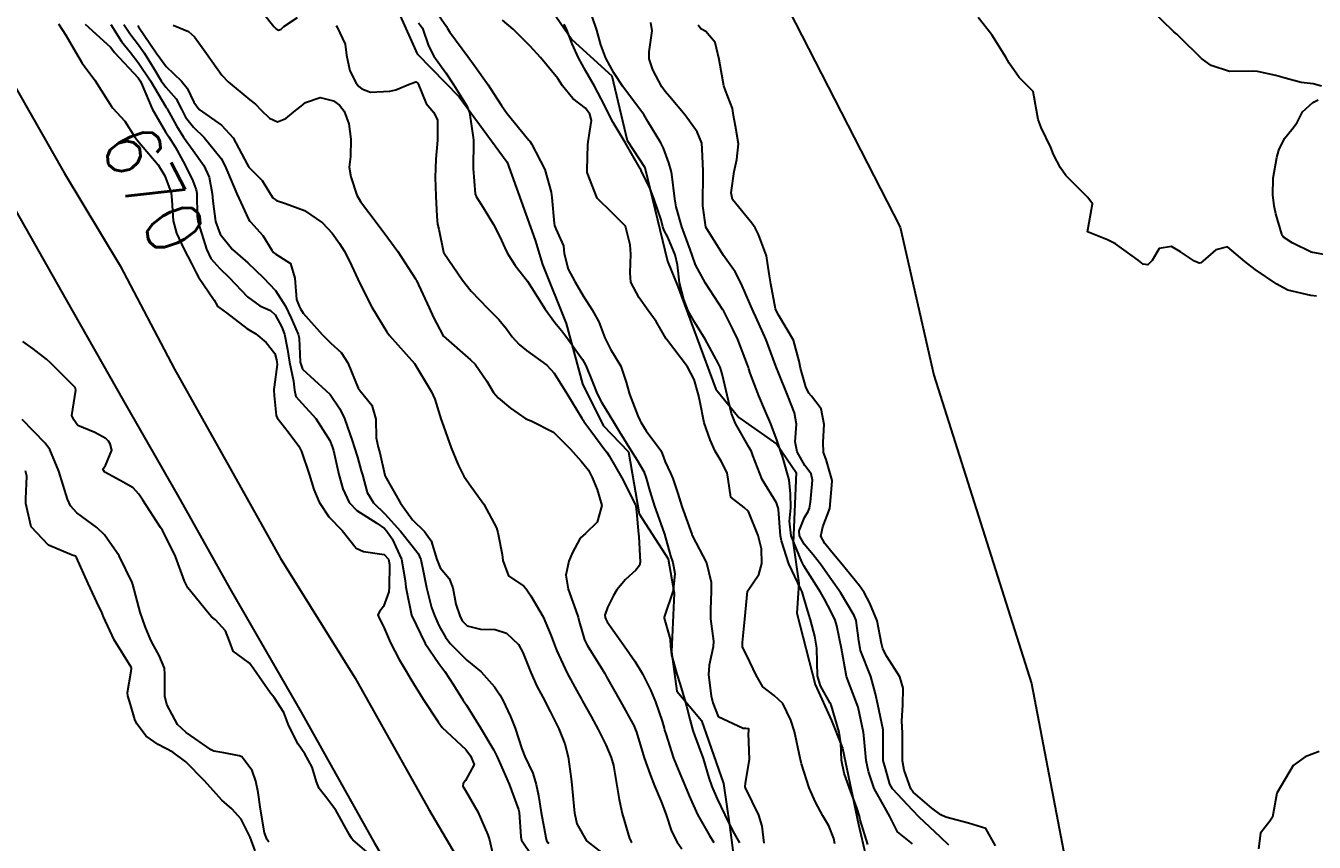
# Model space of a CAD drawing. Header units: metres. Extents: x 292545 to 299085, y 7450245 to 7463078.
# Drawn here: x 295220.8 to 295312.9, y 7462414.6 to 7462473 of the extents above; entities that cross this region are included whole.
import ezdxf
from ezdxf.enums import TextEntityAlignment as Align

# ---------------------------------------------------------------- set-up
doc = ezdxf.new("R2010")
doc.units = ezdxf.units.M
for name, color, linetype in [('Cotas', 45, 'Continuous'), ('Curvas de Nivel 1m', 11, 'Continuous'), ('Curvas de Nivel 5m', 15, 'Continuous'), ('Hidrografia', 140, 'Continuous'), ('Linha Férrea', 20, 'Continuous')]:
    doc.layers.add(name, color=color, linetype=linetype)
doc.styles.add('Style-STANDARD', font='STANDARD.shx')

msp = doc.modelspace()

# ---------------------------------------------------------------- linework, layer by layer
at = {"layer": 'Curvas de Nivel 1m', "flags": 128}
for points, elevation in [([(295249.546, 7462474.773), (295250.864, 7462472.896), (295250.947, 7462472.759), (295251.117, 7462472.5), (295252.404, 7462470.744), (295252.834, 7462470.135), (295253.841, 7462468.725), (295254.227, 7462468.138), (295254.798, 7462467.239), (295255.19, 7462466.706), (295256.764, 7462464.777), (295256.827, 7462464.689), (295256.932, 7462464.517), (295257.885, 7462462.679), (295258.36, 7462461.04), (295258.407, 7462460.673), (295258.569, 7462458.797), (295258.587, 7462458.671), (295258.691, 7462458.437), (295259.23, 7462457.213), (295259.282, 7462456.661), (295259.553, 7462455.548), (295260.03, 7462454.649), (295260.638, 7462453.623), (295261.284, 7462452.633), (295261.753, 7462451.772), (295262.19, 7462450.626), (295262.591, 7462449.83), (295263.34, 7462448.612), (295263.699, 7462447.471), (295263.937, 7462446.606), (295264.537, 7462445.05), (295264.689, 7462444.752), (295264.766, 7462444.597), (295265.131, 7462443.984), (295266.183, 7462442.575), (295266.289, 7462442.362), (295266.495, 7462441.773), (295266.875, 7462440.962), (295267.048, 7462440.572), (295267.411, 7462439.504), (295267.686, 7462438.562), (295268.393, 7462436.591), (295268.41, 7462436.55), (295268.432, 7462436.504), (295269.461, 7462434.54), (295269.78, 7462433.149), (295269.797, 7462432.536), (295269.735, 7462431.17), (295269.737, 7462430.536), (295269.945, 7462428.935), (295269.938, 7462428.534), (295269.636, 7462427.224), (295269.589, 7462426.537), (295269.796, 7462425.037), (295269.906, 7462424.534), (295270.283, 7462423.548), (295272.081, 7462422.705), (295272.275, 7462422.714), (295272.452, 7462422.684), (295272.445, 7462422.507), (295272.436, 7462422.342), (295272.51, 7462420.506), (295272.225, 7462418.756), (295272.192, 7462418.541), (295272.2, 7462418.51), (295272.222, 7462418.45), (295273.169, 7462416.495), (295273.401, 7462415.707), (295273.545, 7462414.489)], 662), ([(295284.174, 7462414.439), (295283.105, 7462415.299), (295282.558, 7462416.385), (295282.202, 7462417.029), (295281.44, 7462418.398), (295281.031, 7462419.606), (295280.877, 7462420.404), (295280.727, 7462421.944), (295280.67, 7462422.406), (295280.291, 7462424.207), (295280.231, 7462424.411), (295280.18, 7462424.525), (295279.471, 7462426.418), (295279.267, 7462427.482), (295279.096, 7462428.422), (295278.764, 7462430.021), (295278.655, 7462430.427), (295278.369, 7462431.032), (295277.881, 7462431.94), (295277.61, 7462432.442), (295276.411, 7462434.319), (295276.336, 7462434.461), (295276.266, 7462434.609), (295275.512, 7462436.469), (295275.395, 7462437.524), (295275.484, 7462438.47), (295275.46, 7462439.483), (295275.356, 7462440.471), (295274.913, 7462442.061), (295274.765, 7462442.477), (295274.515, 7462443.274), (295274.061, 7462444.485), (295273.668, 7462445.363), (295273.193, 7462446.494), (295272.569, 7462448.108), (295272.477, 7462448.407), (295272.447, 7462448.502), (295272.376, 7462448.703), (295271.699, 7462450.514), (295271.345, 7462451.254), (295270.685, 7462452.529), (295270.624, 7462452.632), (295269.372, 7462454.543), (295268.666, 7462455.856), (295268.421, 7462456.553), (295268.279, 7462456.952), (295267.68, 7462458.56), (295267.275, 7462460.004), (295267.188, 7462460.565), (295266.971, 7462462.337), (295266.929, 7462462.568), (295266.749, 7462463.159), (295266.377, 7462464.193), (295266.191, 7462464.579), (295265.268, 7462466.111), (295264.973, 7462466.597), (295264.897, 7462466.702), (295264.795, 7462466.826), (295263.474, 7462468.613), (295262.827, 7462469.574), (295262.245, 7462470.626), (295261.903, 7462471.579), (295261.613, 7462472.633), (295260.935, 7462474.587)], 664), ([(295237.777, 7462473.821), (295238.523, 7462472.905), (295238.687, 7462472.729), (295238.86, 7462472.643), (295239.04, 7462472.719), (295239.249, 7462472.896), (295240.213, 7462473.543)], 664), ([(295313.051, 7462453.614), (295312.639, 7462453.649), (295311.014, 7462454.046), (295310.646, 7462454.224), (295310.229, 7462454.476), (295308.664, 7462455.508), (295307.939, 7462456.087), (295306.683, 7462457.13), (295305.86, 7462456.929), (295304.933, 7462456.117), (295304.795, 7462455.995), (295304.671, 7462455.973), (295304.328, 7462456.125), (295303.331, 7462456.792), (295302.683, 7462457.158), (295301.814, 7462457.027), (295301.31, 7462456.164), (295300.992, 7462455.843), (295300.669, 7462455.893), (295300.302, 7462456.174), (295298.685, 7462457.363), (295298.12, 7462457.631), (295296.693, 7462458.22), (295297.049, 7462460.215), (295296.72, 7462460.662), (295295.148, 7462462.236), (295294.748, 7462462.786), (295294.261, 7462463.751), (295294.057, 7462464.247), (295293.372, 7462465.666), (295293.148, 7462466.256), (295292.813, 7462468.26), (295291.796, 7462469.249), (295291.076, 7462470.286), (295290.839, 7462470.701), (295289.853, 7462472.3), (295288.875, 7462473.55)], 667), ([(295313.421, 7462468.623), (295312.82, 7462468.786), (295311.969, 7462468.891), (295310.824, 7462469.199), (295310.15, 7462469.384), (295308.829, 7462469.691), (295308.447, 7462469.694), (295306.829, 7462469.678), (295305.527, 7462470.113), (295304.84, 7462470.612), (295303.279, 7462472.144), (295303.062, 7462472.344), (295302.867, 7462472.514), (295301.177, 7462474.167)], 668), ([(295225.048, 7462473.068), (295226.847, 7462471.409), (295227.007, 7462471.21), (295227.141, 7462471.046), (295228.816, 7462469.228), (295228.965, 7462469.018), (295229.121, 7462468.706), (295229.818, 7462467.01), (295230.777, 7462465.366), (295230.917, 7462465.141), (295231.009, 7462464.996), (295231.471, 7462464.284), (295232.194, 7462462.985), (295232.732, 7462461.866), (295232.974, 7462461.224), (295233.017, 7462460.976), (295233.043, 7462459.312), (295233.086, 7462458.974), (295233.248, 7462458.419), (295233.703, 7462456.965), (295234.013, 7462456.306), (295234.659, 7462455.594), (295235.335, 7462454.943), (295236.632, 7462453.562), (295237.535, 7462452.921), (295238.296, 7462452.589), (295238.617, 7462452.284), (295239.099, 7462451.394), (295239.28, 7462450.9), (295239.491, 7462449.796), (295239.635, 7462448.894), (295239.921, 7462447.531), (295239.996, 7462446.888), (295240.096, 7462446.435), (295240.543, 7462445.935), (295241.528, 7462444.87), (295242.517, 7462443.29), (295242.702, 7462442.858), (295242.782, 7462442.584), (295243.181, 7462440.853), (295243.463, 7462439.84), (295243.907, 7462438.846), (295244.454, 7462438.279), (295245.888, 7462437.371), (295246.436, 7462436.994), (295246.61, 7462436.808), (295246.979, 7462436.253), (295247.66, 7462434.798), (295247.92, 7462433.272), (295247.963, 7462432.794), (295248.363, 7462430.79), (295249.34, 7462428.78), (295250.321, 7462427.341), (295250.753, 7462426.763), (295251.366, 7462425.816), (295252.034, 7462424.744), (295252.137, 7462424.588), (295252.289, 7462424.363), (295253.308, 7462422.73), (295254.249, 7462421.138), (295254.467, 7462420.718), (295254.667, 7462420.287), (295255.358, 7462418.709), (295256.007, 7462416.9), (295256.051, 7462416.702), (295256.176, 7462414.936), (295256.24, 7462414.699), (295257.005, 7462413.531)], 669), ([(295226.881, 7462473.05), (295227.643, 7462471.83), (295228.273, 7462471.029), (295228.833, 7462470.334), (295229.703, 7462469.011), (295230.794, 7462467.153), (295230.854, 7462467.06), (295230.892, 7462466.999), (295231.575, 7462465.782), (295232.078, 7462464.98), (295232.759, 7462464.035), (295233.522, 7462462.968), (295233.899, 7462462.127), (295234.118, 7462460.959), (295234.169, 7462460.41), (295234.367, 7462458.955), (295234.689, 7462458.049), (295235.577, 7462456.941), (295236.664, 7462455.997), (295237.212, 7462455.476), (295237.784, 7462454.919), (295238.639, 7462454.009), (295239.352, 7462452.899), (295239.769, 7462452.047), (295240.275, 7462450.885), (295240.329, 7462450.613), (295240.415, 7462448.883), (295240.576, 7462448.39), (295242.253, 7462446.863), (295242.55, 7462446.566), (295243.244, 7462445.554), (295243.571, 7462444.85), (295244.143, 7462443.209), (295244.266, 7462442.842), (295244.496, 7462442.1), (295244.778, 7462441.128), (295244.855, 7462440.834), (295245.203, 7462439.561), (295245.65, 7462438.822), (295246.451, 7462438.04), (295247.588, 7462436.798), (295248.423, 7462435.763), (295248.846, 7462435.212), (295249.029, 7462434.784), (295249.21, 7462433.976), (295249.445, 7462432.779), (295249.8, 7462431.347), (295250.005, 7462430.774), (295250.355, 7462430.006), (295250.799, 7462429.215), (295251.128, 7462428.758), (295252.326, 7462427.583), (295253.339, 7462426.73), (295254.302, 7462425.665), (295254.675, 7462425.093), (295254.884, 7462424.714), (295255.438, 7462423.552), (295255.787, 7462422.705), (295256.251, 7462421.239), (295256.472, 7462420.697), (295257.029, 7462419.486), (295257.269, 7462418.684), (295257.435, 7462417.901), (295257.635, 7462416.679), (295257.962, 7462414.888), (295258.01, 7462414.672), (295258.067, 7462414.567), (295258.171, 7462414.478)], 668), ([(295227.807, 7462473.036), (295228.23, 7462472.403), (295228.849, 7462471.584), (295229.246, 7462471.016), (295229.941, 7462469.894), (295230.483, 7462469.003), (295230.809, 7462468.569), (295231.535, 7462467.723), (295231.935, 7462466.983), (295232.221, 7462466.412), (295232.78, 7462465.691), (295233.556, 7462464.962), (295234.751, 7462463.463), (295235.016, 7462462.947), (295235.229, 7462462.454), (295235.869, 7462460.939), (295236.705, 7462459.125), (295236.778, 7462459.003), (295236.855, 7462458.928), (295237.73, 7462457.956), (295238.374, 7462456.904), (295238.503, 7462456.734), (295238.67, 7462456.613), (295239.719, 7462455.949), (295240.033, 7462454.889), (295240.146, 7462453.371), (295240.343, 7462452.884), (295240.435, 7462452.697), (295240.618, 7462452.396), (295241.973, 7462450.866), (295242.597, 7462450.247), (295243.327, 7462449.586), (295243.819, 7462448.841), (295244.556, 7462447.027), (295244.685, 7462446.829), (295245.522, 7462445.805), (295245.806, 7462444.821), (295245.85, 7462443.483), (295245.982, 7462442.818), (295246.094, 7462442.411), (295246.45, 7462440.81), (295246.459, 7462440.786), (295246.482, 7462440.727), (295247.585, 7462438.799), (295248.445, 7462437.62), (295249.298, 7462436.777), (295249.772, 7462436.116), (295250.174, 7462434.772), (295250.407, 7462434.173), (295251.064, 7462433.425), (295251.325, 7462432.756), (295251.538, 7462431.59), (295251.813, 7462430.748), (295251.998, 7462430.385), (295252.356, 7462430.025), (295253.291, 7462429.793), (295254.353, 7462429.77), (295255.157, 7462429.514), (295256.023, 7462428.695), (295256.334, 7462428.114), (295256.899, 7462426.684), (295257.33, 7462425.712), (295257.885, 7462424.676), (295258.025, 7462424.409), (295258.285, 7462423.914), (295258.905, 7462422.664), (295259.325, 7462421.591), (295259.558, 7462420.657), (295259.787, 7462419.094), (295259.834, 7462418.654), (295259.992, 7462416.865), (295260.023, 7462416.652), (295260.191, 7462415.877), (295260.886, 7462414.643), (295262.163, 7462413.662)], 667), ([(295228.8, 7462472.959), (295228.861, 7462472.871), (295230.108, 7462471.007), (295230.828, 7462470.033), (295231.922, 7462468.983), (295232.323, 7462468.493), (295232.798, 7462467.48), (295233.183, 7462466.966), (295234.782, 7462465.831), (295235.617, 7462464.942), (295236.624, 7462463.051), (295236.68, 7462462.931), (295236.742, 7462462.838), (295237.69, 7462461.873), (295238.294, 7462460.906), (295238.465, 7462460.648), (295238.718, 7462460.458), (295239.368, 7462460.242), (295240.711, 7462459.726), (295242.009, 7462458.867), (295242.686, 7462458.123), (295243.208, 7462457.382), (295243.559, 7462456.847), (295243.944, 7462456.119), (295244.53, 7462454.832), (295244.649, 7462454.567), (295245.537, 7462452.821), (295246.605, 7462451.06), (295246.795, 7462450.808), (295248.583, 7462448.79), (295249.8, 7462446.771), (295250.029, 7462446.249), (295250.498, 7462444.761), (295250.531, 7462444.652), (295251.201, 7462442.753), (295251.703, 7462441.536), (295252.1, 7462440.744), (295252.477, 7462440.198), (295253.533, 7462438.729), (295254.438, 7462437.031), (295254.544, 7462436.718), (295254.836, 7462435.132), (295254.887, 7462434.713), (295255.311, 7462433.616), (295256.395, 7462432.861), (295256.57, 7462432.688), (295256.897, 7462432.174), (295257.771, 7462430.676), (295258.349, 7462429.305), (295258.578, 7462428.668), (295258.748, 7462428.255), (295259.49, 7462426.658), (295260.298, 7462425.16), (295260.485, 7462424.838), (295260.591, 7462424.646), (295261.203, 7462423.557), (295261.7, 7462422.629), (295262.256, 7462421.518), (295262.641, 7462420.616), (295262.81, 7462420.041), (295263.046, 7462418.612), (295263.212, 7462417.611), (295263.422, 7462416.608), (295263.955, 7462414.823), (295264.06, 7462414.602), (295264.114, 7462414.543)], 666), ([(295242.977, 7462472.972), (295243.056, 7462472.857), (295243.629, 7462471.627), (295243.724, 7462470.847), (295243.953, 7462469.716), (295244.412, 7462468.836), (295244.593, 7462468.616), (295244.809, 7462468.444), (295245.439, 7462468.192), (295246.807, 7462468.267), (295247.249, 7462468.365), (295248.277, 7462468.795), (295248.667, 7462468.939), (295248.814, 7462468.848), (295248.848, 7462468.789), (295249.412, 7462467.394), (295249.927, 7462466.773), (295250.236, 7462466.217), (295250.219, 7462464.768), (295250.114, 7462463.408), (295250.076, 7462462.77), (295250.062, 7462462.096), (295250.11, 7462460.769), (295250.169, 7462459.3), (295250.23, 7462458.767), (295250.323, 7462458.4), (295250.646, 7462456.76), (295250.653, 7462456.741), (295250.672, 7462456.705), (295252.006, 7462454.746), (295252.641, 7462453.962), (295253.83, 7462452.728), (295254.615, 7462451.931), (295255.167, 7462451.27), (295255.572, 7462450.705), (295256.058, 7462450.158), (295256.593, 7462449.729), (295258.04, 7462448.675), (295258.574, 7462448.096), (295259.471, 7462446.661), (295260.535, 7462444.889), (295260.626, 7462444.741), (295260.687, 7462444.648), (295261.19, 7462443.973), (295262.194, 7462442.625), (295262.323, 7462442.445), (295262.499, 7462442.182), (295263.406, 7462440.611), (295264.388, 7462438.676), (295264.412, 7462438.601), (295264.457, 7462438.189), (295264.598, 7462436.598), (295264.612, 7462436.417), (295264.718, 7462434.597), (295264.665, 7462434.341), (295264.404, 7462434.018), (295263.66, 7462433.341), (295263.049, 7462432.613), (295262.802, 7462432.2), (295262.374, 7462431.332), (295262.186, 7462430.802), (295262.207, 7462430.622), (295262.251, 7462430.511), (295262.36, 7462430.327), (295263.573, 7462428.608), (295264.326, 7462427.505), (295264.875, 7462426.594), (295265.439, 7462425.452), (295265.806, 7462424.585), (295266.279, 7462423.218), (295266.418, 7462422.721), (295266.461, 7462422.577), (295266.545, 7462422.3), (295267.097, 7462420.567), (295267.422, 7462419.75), (295267.937, 7462418.554), (295268.213, 7462417.869), (295268.815, 7462416.544), (295269.666, 7462415.047), (295269.984, 7462414.532)], 664), ([(295248.867, 7462473.159), (295249.147, 7462472.777), (295249.585, 7462471.514), (295249.958, 7462470.773), (295250.825, 7462469.573), (295251.376, 7462468.754), (295252.312, 7462467.23), (295252.508, 7462466.743), (295252.775, 7462464.948), (295252.797, 7462464.763), (295252.799, 7462464.74), (295252.802, 7462464.71), (295252.783, 7462462.739), (295252.924, 7462460.936), (295252.987, 7462460.737), (295253.484, 7462459.96), (295254.238, 7462458.725), (295254.684, 7462457.866), (295255.029, 7462457.067), (295255.199, 7462456.712), (295255.768, 7462455.807), (295256.653, 7462454.69), (295257.921, 7462452.677), (295258.614, 7462451.736), (295259.09, 7462451.145), (295259.462, 7462450.661), (295260.579, 7462449.082), (295260.821, 7462448.646), (295261.338, 7462447.415), (295261.645, 7462446.634), (295261.95, 7462446.032), (295262.537, 7462445.06), (295262.798, 7462444.617), (295263.224, 7462443.911), (295264.033, 7462442.605), (295264.496, 7462441.889), (295264.977, 7462441.082), (295265.15, 7462440.593), (295265.391, 7462439.674), (295265.747, 7462438.587), (295266.434, 7462436.668), (295266.461, 7462436.58), (295266.886, 7462435.042), (295267.036, 7462434.571), (295267.193, 7462433.777), (295267.058, 7462432.57), (295266.43, 7462430.646), (295266.424, 7462430.579), (295266.845, 7462429.07), (295266.888, 7462428.572), (295266.956, 7462427.948), (295267.337, 7462426.565), (295267.571, 7462425.826), (295267.96, 7462424.555), (295268.031, 7462424.295), (295268.28, 7462423.258), (295268.475, 7462422.548), (295268.592, 7462422.223), (295269.215, 7462420.54), (295269.612, 7462419.153), (295269.823, 7462418.534), (295270.21, 7462417.665), (295270.771, 7462416.524), (295271.345, 7462415.354), (295271.801, 7462414.514)], 663), ([(295278.632, 7462414.433), (295278.557, 7462414.814), (295278.186, 7462415.721), (295277.767, 7462416.444), (295277.243, 7462417.414), (295276.791, 7462418.454), (295276.24, 7462420.165), (295276.172, 7462420.461), (295276.151, 7462420.555), (295275.732, 7462422.465), (295275.471, 7462423.279), (295274.913, 7462424.474), (295274.299, 7462425.058), (295273.485, 7462425.672), (295273.01, 7462426.5), (295272.334, 7462427.916), (295272.031, 7462428.513), (295272.018, 7462428.841), (295272.184, 7462430.512), (295272.383, 7462432.5), (295273.198, 7462433.695), (295273.403, 7462434.49), (295273.379, 7462435.535), (295273.147, 7462436.493), (295272.458, 7462438.204), (295272.149, 7462438.505), (295271.183, 7462439.232), (295270.992, 7462440.522), (295270.93, 7462440.966), (295270.496, 7462441.813), (295270.077, 7462442.534), (295269.707, 7462443.346), (295269.295, 7462444.542), (295268.972, 7462446.123), (295268.89, 7462446.547), (295268.564, 7462447.646), (295268.098, 7462448.555), (295266.602, 7462450.533), (295266.579, 7462450.57), (295265.843, 7462451.81), (295265.277, 7462452.59), (295264.636, 7462453.48), (295264.043, 7462454.606), (295263.986, 7462455.28), (295264.034, 7462456.606), (295264.002, 7462457.284), (295263.652, 7462458.61), (295262.707, 7462459.565), (295261.641, 7462460.631), (295260.921, 7462462.458), (295260.912, 7462462.638), (295260.975, 7462464.424), (295261.005, 7462464.638), (295261.239, 7462466.182), (295261.117, 7462466.637), (295260.797, 7462467.051), (295259.894, 7462467.744), (295259.166, 7462468.665), (295258.821, 7462469.187), (295257.579, 7462470.683), (295256.851, 7462471.501), (295255.63, 7462472.702), (295254.869, 7462473.36)], 662), ([(295280.984, 7462414.402), (295280.448, 7462416.15), (295280.387, 7462416.408), (295280.202, 7462417.009), (295279.684, 7462418.418), (295279.293, 7462419.484), (295279.103, 7462420.427), (295279.053, 7462421.63), (295278.939, 7462422.423), (295278.352, 7462424.37), (295278.329, 7462424.43), (295278.294, 7462424.5), (295277.6, 7462425.735), (295277.391, 7462426.444), (295277.364, 7462427.408), (295277.336, 7462428.445), (295277.193, 7462429.289), (295276.887, 7462430.452), (295276.765, 7462430.852), (295276.38, 7462432.141), (295276.288, 7462432.461), (295276.191, 7462432.656), (295275.339, 7462434.471), (295274.803, 7462436.102), (295274.732, 7462436.477), (295274.591, 7462438.349), (295274.578, 7462438.479), (295274.466, 7462438.825), (295273.424, 7462440.491), (295272.775, 7462442.222), (295272.665, 7462442.498), (295272.507, 7462442.794), (295271.522, 7462444.515), (295271.245, 7462445.225), (295270.937, 7462446.524), (295270.863, 7462446.833), (295270.568, 7462448.051), (295270.419, 7462448.532), (295270.292, 7462448.818), (295269.346, 7462450.543), (295268.615, 7462451.716), (295268.137, 7462452.555), (295267.822, 7462453.371), (295267.524, 7462454.561), (295267.374, 7462455.854), (295267.222, 7462456.565), (295266.686, 7462457.839), (295266.422, 7462458.306), (295266.339, 7462458.575), (295266.208, 7462459.069), (295265.687, 7462460.586), (295265.432, 7462461.291), (295264.788, 7462462.599), (295264.773, 7462462.63), (295264.744, 7462462.69), (295263.643, 7462464.611), (295262.784, 7462466.04), (295262.476, 7462466.623), (295262.156, 7462467.269), (295261.446, 7462468.634), (295260.829, 7462469.697), (295260.296, 7462470.648), (295259.857, 7462471.659), (295259.46, 7462472.661), (295259.279, 7462473.076)], 663), ([(295290.119, 7462414.291), (295289.411, 7462415.527), (295288.189, 7462415.921), (295286.558, 7462416.336), (295286.196, 7462416.518), (295285.568, 7462416.981), (295284.22, 7462418.135), (295284.055, 7462418.363), (295283.579, 7462419.713), (295283.466, 7462420.372), (295283.46, 7462421.577), (295283.454, 7462422.372), (295283.424, 7462423.224), (295283.477, 7462424.372), (295283.509, 7462425.576), (295283.281, 7462426.375), (295282.335, 7462427.844), (295282.048, 7462428.393), (295281.96, 7462428.78), (295281.641, 7462430.397), (295281.124, 7462431.654), (295280.722, 7462432.407), (295280.39, 7462432.901), (295279.157, 7462434.423), (295278.422, 7462435.303), (295277.909, 7462435.919), (295277.619, 7462436.442), (295277.778, 7462437.105), (295278.27, 7462438.433), (295278.439, 7462440.387), (295278.433, 7462440.431), (295278, 7462441.939), (295277.824, 7462442.44), (295277.789, 7462443.166), (295277.87, 7462444.44), (295277.643, 7462445.542), (295276.967, 7462446.454), (295276.765, 7462446.667), (295276.56, 7462447.137), (295276.174, 7462448.464), (295276.081, 7462448.965), (295275.662, 7462450.469), (295274.62, 7462452.218), (295274.472, 7462452.482), (295274.393, 7462452.716), (295274.041, 7462454.486), (295273.938, 7462455.209), (295273.737, 7462456.489), (295273.172, 7462458.012), (295272.929, 7462458.498), (295272.698, 7462458.825), (295271.322, 7462460.521), (295271.207, 7462461.002), (295271.428, 7462462.52), (295271.624, 7462463.389), (295271.735, 7462464.515), (295271.522, 7462465.778), (295271.39, 7462466.521), (295271.32, 7462467.044), (295270.811, 7462468.32), (295270.755, 7462468.464), (295270.733, 7462468.521), (295270.686, 7462468.651), (295270.368, 7462470.527), (295270.083, 7462471.76), (295269.403, 7462472.542), (295269.056, 7462472.738), (295268.867, 7462472.984)], 666), ([(295314.217, 7462456.475), (295312.68, 7462456.767), (295311.314, 7462457.416), (295310.691, 7462457.823), (295310.601, 7462457.961), (295310.571, 7462458.052), (295310.147, 7462459.498), (295310.036, 7462460.06), (295309.94, 7462460.847), (295309.95, 7462462.062), (295310.218, 7462463.518), (295310.366, 7462464.056), (295310.771, 7462464.882), (295311.301, 7462465.521), (295311.665, 7462466.041), (295312.047, 7462466.784), (295312.804, 7462467.46), (295313.17, 7462467.662)], 668), ([(295238.169, 7462414.549), (295238.027, 7462414.767), (295237.967, 7462414.912), (295237.866, 7462415.224), (295237.563, 7462416.916), (295237.398, 7462418.101), (295237.234, 7462418.92), (295236.983, 7462419.675), (295236.24, 7462420.653), (295236.049, 7462420.741), (295234.955, 7462420.949), (295234.245, 7462421.066), (295234.044, 7462421.164), (295232.264, 7462422.391), (295231.644, 7462422.986), (295230.866, 7462424.415), (295230.727, 7462424.996), (295230.741, 7462426.572), (295230.711, 7462426.996), (295230.332, 7462427.901), (295229.939, 7462428.607), (295229.734, 7462429.009), (295229.324, 7462429.987), (295228.963, 7462431.021), (295228.438, 7462432.983), (295228.431, 7462433.029), (295228.419, 7462433.056), (295228.394, 7462433.123), (295227.48, 7462435.039), (295226.428, 7462436.542), (295225.873, 7462437.056), (295224.453, 7462438.114), (295223.999, 7462438.618), (295223.785, 7462439.08), (295223.472, 7462440.084), (295223.152, 7462441.09), (295222.506, 7462442.644), (295222.192, 7462443.103), (295220.53, 7462444.785)], 669), ([(295237.194, 7462413.95), (295236.838, 7462414.923), (295236.192, 7462416.198), (295235.517, 7462416.94), (295234.814, 7462417.556), (295234.216, 7462418.222), (295233.553, 7462418.967), (295232.236, 7462420.316), (295231.296, 7462420.989), (295230.251, 7462421.536), (295229.4, 7462422.149), (295228.731, 7462423.023), (295228.593, 7462423.343), (295228.287, 7462424.394), (295228.09, 7462425.032), (295228.064, 7462425.264), (295228.319, 7462426.794), (295228.344, 7462427.008), (295228.345, 7462427.03), (295228.323, 7462427.073), (295227.119, 7462429.042), (295226.359, 7462430.676), (295226.204, 7462431.052), (295226.051, 7462431.37), (295225.262, 7462433.061), (295224.411, 7462434.922), (295224.347, 7462435.006), (295224.099, 7462435.075), (295222.423, 7462435.804), (295221.168, 7462437.113), (295220.802, 7462438.774), (295220.806, 7462439.117), (295220.865, 7462440.73), (295220.775, 7462441.117)], 668), ([(295313.236, 7462421.037), (295312.249, 7462420.665), (295311.386, 7462420.043), (295310.223, 7462418.06), (295309.906, 7462416.354), (295309.713, 7462416.065), (295309.046, 7462415.21), (295308.898, 7462414.073)], 666)]:
    msp.add_lwpolyline(points, dxfattribs=dict(at, elevation=elevation))
at = {"layer": 'Curvas de Nivel 5m', "flags": 128}
for points, elevation in [([(295223.137, 7462473.087), (295223.669, 7462472.267), (295224.348, 7462471.075), (295224.831, 7462470.272), (295225.727, 7462469.061), (295226.796, 7462467.367), (295226.912, 7462467.167), (295227.013, 7462467.047), (295227.877, 7462466.127), (295228.573, 7462465.023), (295228.769, 7462464.755), (295230.26, 7462463.005), (295230.735, 7462462.228), (295231.179, 7462460.995), (295231.239, 7462460.473), (295231.328, 7462458.994), (295231.574, 7462458.107), (295232.082, 7462456.986), (295232.662, 7462455.888), (295232.967, 7462455.287), (295233.149, 7462454.973), (295234.266, 7462453.318), (295234.468, 7462452.952), (295234.531, 7462452.861), (295234.621, 7462452.796), (295235.137, 7462452.426), (295236.607, 7462451.292), (295236.833, 7462451.156), (295237.247, 7462450.924), (295237.976, 7462450.295), (295238.589, 7462449.521), (295238.724, 7462449.048), (295238.749, 7462448.908), (295238.768, 7462448.719), (295238.556, 7462447.107), (295238.524, 7462446.94), (295238.519, 7462446.91), (295238.521, 7462446.879), (295238.549, 7462446.498), (295238.695, 7462445.068), (295238.753, 7462444.907), (295239.538, 7462443.91), (295240.308, 7462442.883), (295240.507, 7462442.51), (295241.056, 7462440.874), (295241.387, 7462439.786), (295241.775, 7462438.867), (295242.447, 7462437.832), (295243.414, 7462436.85), (295244.42, 7462435.59), (295244.923, 7462435.337), (295246.416, 7462435.123), (295246.719, 7462434.807), (295246.785, 7462434.43), (295246.764, 7462432.806), (295246.734, 7462432.46), (295246.372, 7462431.417), (295246.106, 7462431.074), (295245.971, 7462430.816), (295246.077, 7462430.532), (295246.355, 7462429.98), (295246.868, 7462428.805), (295247.495, 7462427.628), (295247.981, 7462426.793), (295248.307, 7462426.219), (295249.201, 7462424.781), (295250.277, 7462423.171), (295250.43, 7462422.923), (295250.56, 7462422.766), (295252.249, 7462421.176), (295252.588, 7462420.737), (295252.852, 7462420.119), (295252.225, 7462418.977), (295252.049, 7462418.743), (295252.032, 7462418.554), (295252.218, 7462418.265), (295253.1, 7462416.731), (295253.824, 7462415.078), (295253.944, 7462414.722), (295254.164, 7462413.783)], 670), ([(295231.32, 7462472.993), (295232.425, 7462472.543), (295232.855, 7462472.169), (295233.723, 7462470.961), (295234.82, 7462469.409), (295235.251, 7462468.946), (295236.8, 7462467.665), (295237.205, 7462467.332), (295237.63, 7462466.917), (295238.21, 7462466.331), (295238.785, 7462466.069), (295239.374, 7462466.307), (295240.08, 7462466.887), (295240.469, 7462467.21), (295240.799, 7462467.454), (295241.843, 7462467.83), (295242.8, 7462467.592), (295243.217, 7462467.274), (295243.554, 7462466.849), (295243.876, 7462465.936), (295244.019, 7462464.841), (295243.999, 7462463.596), (295243.921, 7462462.842), (295244.039, 7462462.143), (295244.464, 7462460.834), (295244.716, 7462460.389), (295245.909, 7462458.818), (295246.683, 7462457.785), (295247.383, 7462456.803), (295248.653, 7462454.843), (295248.673, 7462454.809), (295248.683, 7462454.79), (295248.715, 7462454.726), (295249.625, 7462452.775), (295249.939, 7462452.093), (295250.604, 7462450.828), (295250.659, 7462450.759), (295252.586, 7462449.062), (295252.921, 7462448.737), (295253.761, 7462447.532), (295254.235, 7462446.723), (295254.549, 7462446.332), (295255.444, 7462445.609), (295256.534, 7462444.848), (295256.926, 7462444.686), (295258.521, 7462443.889), (295259.739, 7462442.658), (295260.495, 7462441.816), (295261.013, 7462441.166), (295261.289, 7462440.638), (295261.628, 7462439.786), (295261.965, 7462438.627), (295261.631, 7462437.447), (295260.795, 7462436.645), (295260.429, 7462436.298), (295259.848, 7462435.226), (295259.622, 7462434.658), (295259.407, 7462433.656), (295259.57, 7462432.658), (295260.223, 7462430.793), (295260.268, 7462430.651), (295260.36, 7462430.332), (295260.742, 7462429.039), (295260.926, 7462428.641), (295261.947, 7462426.998), (295262.175, 7462426.622), (295262.225, 7462426.534), (295262.311, 7462426.383), (295263.307, 7462424.61), (295264.275, 7462422.851), (295264.389, 7462422.599), (295264.439, 7462422.43), (295264.991, 7462420.593), (295265.42, 7462419.399), (295265.737, 7462418.585), (295266.206, 7462417.469), (295266.537, 7462416.575), (295266.962, 7462415.349), (295267.352, 7462414.562), (295267.695, 7462414.084)], 665), ([(295286.781, 7462414.334), (295286.179, 7462414.907), (295284.653, 7462416.355), (295284.2, 7462416.813), (295282.755, 7462418.382), (295282.56, 7462418.719), (295282.237, 7462419.838), (295282.091, 7462420.392), (295282.076, 7462420.561), (295282.086, 7462422.392), (295282.071, 7462422.586), (295281.711, 7462424.396), (295281.536, 7462425.163), (295281.198, 7462426.401), (295280.471, 7462428.278), (295280.434, 7462428.409), (295280.348, 7462428.949), (295280.139, 7462430.412), (295280.008, 7462430.772), (295279.028, 7462432.424), (295278.396, 7462433.314), (295277.6, 7462434.442), (295277.088, 7462435.119), (295276.427, 7462435.863), (295276.104, 7462436.463), (295276.079, 7462436.823), (295276.453, 7462437.771), (295276.712, 7462438.204), (295276.811, 7462438.455), (295276.878, 7462438.865), (295277.037, 7462440.452), (295276.932, 7462440.898), (295276.493, 7462441.496), (295275.943, 7462442.466), (295275.797, 7462443.184), (295275.883, 7462444.466), (295275.74, 7462445.269), (295275.271, 7462446.473), (295274.57, 7462448.192), (295274.452, 7462448.481), (295274.374, 7462448.684), (295273.729, 7462450.489), (295272.984, 7462452.132), (295272.813, 7462452.498), (295272.629, 7462452.928), (295271.939, 7462454.511), (295271.503, 7462455.359), (295270.673, 7462456.53), (295269.413, 7462458.543), (295269.186, 7462460.075), (295269.184, 7462460.545), (295269.214, 7462462.069), (295269.222, 7462462.545), (295269.154, 7462464.151), (295269.109, 7462464.547), (295268.775, 7462465.364), (295267.93, 7462466.559), (295266.806, 7462467.89), (295266.491, 7462468.256), (295266.252, 7462468.578), (295265.618, 7462469.802), (295265.345, 7462470.592), (295265.349, 7462471.094), (295265.574, 7462472.589), (295265.462, 7462473.185)], 665), ([(295245.194, 7462413.855), (295244.172, 7462414.734), (295244.076, 7462414.841), (295243.938, 7462415.08), (295242.946, 7462416.853), (295242.212, 7462417.818), (295241.757, 7462418.405), (295241.576, 7462418.87), (295241.275, 7462419.916), (295240.735, 7462420.875), (295240.253, 7462421.565), (295239.607, 7462422.89), (295239.231, 7462423.844), (295238.556, 7462424.906), (295238.298, 7462425.224), (295237.09, 7462426.922), (295236.775, 7462427.373), (295236.331, 7462427.707), (295235.615, 7462428.221), (295235.351, 7462428.945), (295235.068, 7462429.667), (295234.358, 7462430.469), (295234.081, 7462430.675), (295233.829, 7462430.958), (295232.389, 7462432.746), (295232.25, 7462432.981), (295232.15, 7462433.228), (295231.506, 7462434.989), (295230.556, 7462436.875), (295230.477, 7462437), (295230.434, 7462437.065), (295229.162, 7462439.02), (295228.884, 7462439.44), (295228.472, 7462439.898), (295227.753, 7462440.308), (295226.482, 7462440.994), (295226.427, 7462441.051), (295226.295, 7462441.242), (295226.49, 7462441.505), (295226.954, 7462442.595), (295226.816, 7462443.045), (295226.704, 7462443.236), (295226.517, 7462443.429), (295225.724, 7462443.855), (295224.526, 7462444.362), (295224.231, 7462444.776), (295224.09, 7462445.077), (295224.368, 7462446.89), (295224.322, 7462447.073), (295222.579, 7462448.828), (295222.279, 7462449.103), (295221.334, 7462449.853), (295220.595, 7462450.376)], 670)]:
    msp.add_lwpolyline(points, dxfattribs=dict(at, elevation=elevation))
at = {"layer": 'Hidrografia'}
for points in [[(295271.983, 7462661.128), (295274.492, 7462653.777), (295275.885, 7462649.719), (295271.918, 7462634.822), (295265.324, 7462604.289), (295259.03, 7462587.526), (295257.531, 7462580.342), (295256.932, 7462565.076), (295262.933, 7462536.744), (295268.928, 7462516.09), (295269.528, 7462498.728), (295272.524, 7462479.57), (295283.292, 7462458.549), (295285.713, 7462447.972), (295292.673, 7462425.91), (295295.396, 7462411.707), (295296.606, 7462405.965), (295302.961, 7462393.574), (295302.004, 7462389.768), (295302.243, 7462386.308), (295297.757, 7462378.198)], [(295257.325, 7462475.639), (295259.836, 7462471.972), (295262.692, 7462469.373), (295263.771, 7462464.746), (295265.04, 7462462.813), (295266.662, 7462456.105), (295267.392, 7462454.298), (295270.124, 7462446.95), (295271.774, 7462444.922), (295274.472, 7462443.02), (295275.868, 7462440.992), (295275.65, 7462435.933), (295276.062, 7462433.081), (295275.904, 7462430.926), (295277.208, 7462425.836), (295278.382, 7462423.269), (295279.175, 7462421.272), (295280.326, 7462415.826), (295281.158, 7462412.244)]]:
    msp.add_lwpolyline(points, dxfattribs=at)
at = {"layer": 'Hidrografia', "elevation": 682.882}
msp.add_lwpolyline([(295245.749, 7462477.738), (295248.779, 7462470.949), (295251.776, 7462467.858), (295255.195, 7462463.203), (295257.214, 7462457.616), (295257.724, 7462455.879), (295259.433, 7462451.65), (295260.599, 7462447.344), (295262.063, 7462444.363), (295263.882, 7462442.484), (295264.635, 7462438.037), (295266.71, 7462434.818), (295267.149, 7462432.375), (295266.961, 7462428.178), (295267.337, 7462425.359), (295269.098, 7462423.256), (295270.666, 7462418.746), (295271.105, 7462415.802), (295271.482, 7462412.858)], dxfattribs=at)
at = {"layer": 'Linha Férrea', "linetype": 'Continuous'}
for points in [[(295213.042, 7462480.756), (295217.83, 7462472.441), (295223.544, 7462462.432), (295227.537, 7462455.788), (295231.415, 7462448.387), (295235.388, 7462441.321), (295238.985, 7462434.906), (295244.344, 7462426.298), (295249.575, 7462416.932), (295253.058, 7462411.035), (295256.988, 7462403.319), (295261.512, 7462395.346), (295265.591, 7462388.104), (295270.459, 7462379.943), (295275.675, 7462371.44), (295279.816, 7462364.457), (295285.064, 7462356.046), (295290.531, 7462347.356)], [(295209.537, 7462478.598), (295214.2, 7462470.28), (295219.784, 7462460.257), (295223.674, 7462453.353), (295227.788, 7462446.121), (295231.796, 7462439.098), (295235.39, 7462432.696), (295240.483, 7462423.861), (295245.725, 7462414.477), (295249.214, 7462408.568), (295253.387, 7462401.216), (295258.033, 7462393.214), (295262.145, 7462385.967), (295267.06, 7462377.755), (295271.991, 7462369.454), (295276.282, 7462362.417), (295281.434, 7462353.876), (295287.105, 7462345.117)]]:
    msp.add_lwpolyline(points, dxfattribs=at)

# ---------------------------------------------------------------- texts
at = {"layer": 'Cotas', "style": 'Style-STANDARD'}
msp.add_text('670', height=4, rotation=297.79363, dxfattribs=at).set_placement((295229.917, 7462461.279, 670), align=Align.MIDDLE_CENTER)

doc.saveas('drawing.dxf')
